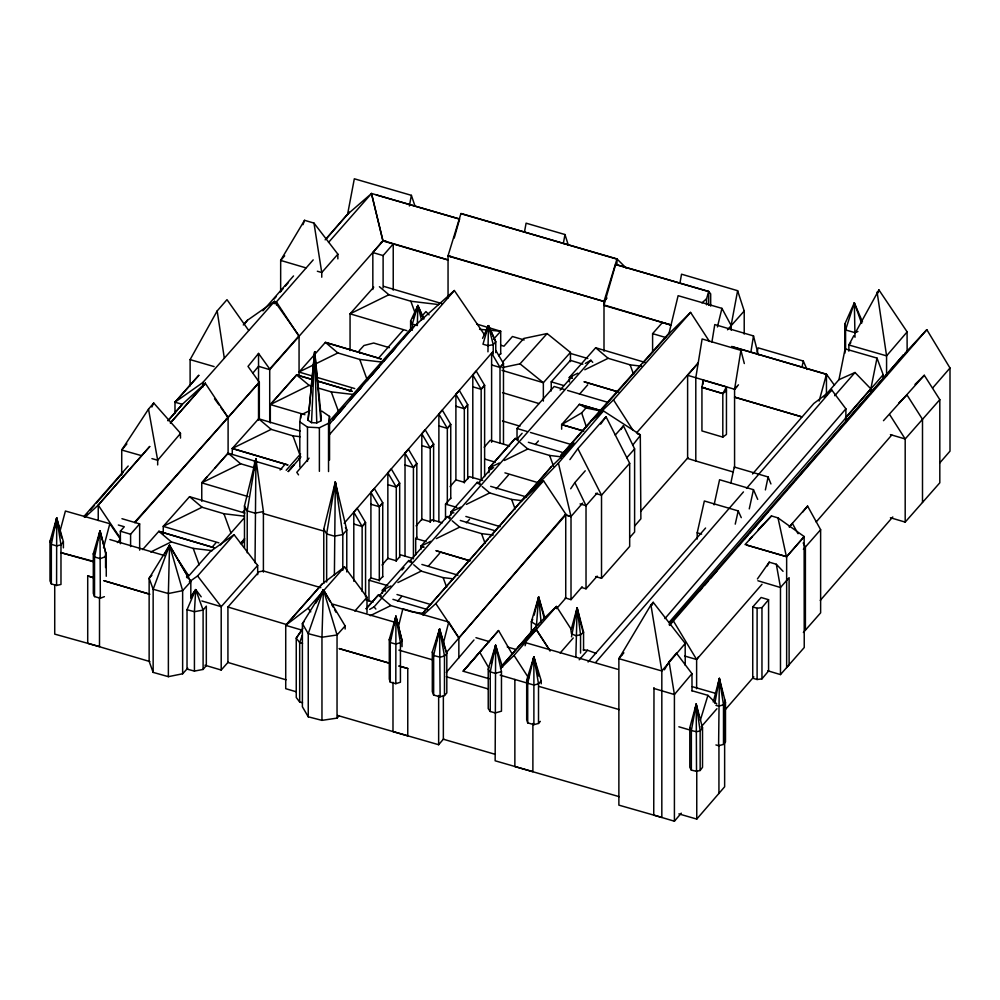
<?xml version="1.0" encoding="UTF-8"?>
<svg xmlns="http://www.w3.org/2000/svg" width="1000" height="1000" viewBox="0 0 1000 1000"><rect width="100%" height="100%" fill="white"/><g stroke="black" fill="none" stroke-linecap="round" stroke-linejoin="round"><path stroke-width="1.5" d="M165.1 553.488L169.55 545.237L168.375 593.538L168.375 676.663L182.638 673.775L187.763 668.15M538.562 600.062L538.638 597L544.95 618.237M345.138 629.038L345.138 625.95L323.387 589.7L321.962 637.238L321.962 720.362L337.038 718.112L339.062 715.85M314.288 364.162L314.7 351.788L321.3 417.875L320.863 420.938L316.775 422.9L311.537 422.65L308.075 420.288L314.688 351.788L320.863 420.938M254.325 469.762L254.662 460.825L254.85 465.35M335.062 487.175L335.175 484.188L335.3 487.212M854.188 305.763L854.312 302.812L862.475 321.85M311.537 422.65L314.7 351.8L316.775 422.9M544.138 617.975L538.65 597.013L536.287 627.925M299.812 467.025L299.812 421.85L300.8 414.988L309.887 410.538M328.537 471.562L328.537 423.275L329.538 416.413L321.825 411.125M308.075 420.288L314.688 351.788L315.175 361.112M734.575 467.8L734.575 389.275L740.9 350.35L702.113 338.975L695.8 377.725L695.8 460.988L733.088 471.962M750.913 351.95L753.487 335.925L714.775 324.562L711.925 342.038M575.95 615.05L577.125 607.812L583.562 632.225L583.562 650.5M726.45 390.875L722.812 393.575L701.938 387.375L703.138 380.163L726.45 386.925L726.45 434.425L722.812 437.113L701.938 430.925L701.938 387.325L705 387.812M254.05 469.625L255.912 459.012L256.675 462.025M334.762 485.075L335.288 482.05L346.775 530.037L346.775 571.925M718.012 685.875L719.338 678.45L725.487 702.337L725.487 741.912L723.5 744.412L718.6 745.738L715.925 744.938M714.85 703.475L719.338 678.462L722.987 695.1M679.912 283.25L681.538 274.2L737.625 290.7L744.212 311L744.212 334.087M524.438 232.188L526.087 223.175L564.975 234.537L568.4 245.387M563.337 243.562L564.975 234.537M737.625 290.7L731.213 324.9L731.213 330.238M326.175 238.95L347.6 214.237L354.325 178.787L411.388 195.338L414.975 206M409.363 205.975L411.388 195.338M695.037 709.963L696.2 704.1L702.525 727.712L702.525 767.288L700.15 770.475L696.525 771.312L691.35 770.138L689.8 767.275L689.8 727.688L696.2 704.112L698.9 716.287M669 622.525L870.812 389L877 358.088L845.1 348.862L838.962 379.675L823.863 396.962M394.1 625.125L395.913 616.263L402.038 640.562L402.038 646.65M106.263 576.25L106.263 554.938L100.025 530.763L94.537 557L94.537 596.587L100.325 598.225L104.4 596.663M54.212 529.712L56.688 517.975L63.4 541.763L63.4 547.85M730.888 482.85L734.225 467.013L768.112 476.962L770.938 483.95M765.387 489.925L768.112 476.962M98.1 539.688L100.013 530.75L106.263 554.938L104.4 557.075L100.325 558.638L94.537 557L93.3 553.787L100 530.75L100.05 533.812M532.3 663.988L533.875 656.75L541.225 680.738L541.225 683.787M714.087 504.862L719.575 479.738L753.462 489.675L757.712 499.387M757.113 352.312L758.088 347.837L803.312 361.037L807.013 369.462M749.262 508.888L753.462 489.675M802 367L803.312 361.037M445.05 648.812L439.613 629.062L433.65 655.487L433.65 695.075L440.125 696.787L444.475 695.55L446.812 692.975L446.812 653.388L439.613 629.062M697.2 539.038L697.2 532.812L704.35 501L738.213 510.925L741.275 517.65M735.238 524.138L738.213 510.925M540.325 721.363L538.513 723.438L533.888 724.638L527.712 722.862L527.712 683.275L533.875 656.762L538.7 676.137M244.475 547.863L244.475 505.975L255.912 459.025L256.55 462M491.25 663.238L492.35 658.737M493.075 655.75L495.637 645.263L502.6 667.375M717.425 326.962L721.938 308.363L678.125 295.688L668.888 333.862L690.588 312.4L709.488 341.525M323.775 583.4L323.775 529.113L335.288 482.062L338.025 495.462M534.15 615.2L538.625 597.013L541.175 623.025M398.425 626.65L402.863 608.837L448.75 622.038L458.85 637.913L458.85 657.938M443.45 642.8L448.75 622.038M436.163 642.312L439.588 629.062L444.475 655.962L444.475 695.55M713.25 702.038L719.338 678.45L723.5 704.825L723.5 744.412M103.513 547.7L109.838 523.7L65.412 511.025L59.8 532.013M819.1 401.087L826.45 374.387L731.688 346.45M454.212 238.062L459.562 219.088L371.463 193.45L382.95 240.9L372.837 252.55L372.837 289.5M538.625 597.013L531.35 621.763L531.35 633.938M706.562 304.825L706.562 298.775L708.688 291.625L615.65 264.363L604 304.962L671.062 325.037L604 305.413M525.1 645.725L525.988 642.788L617.65 669.275M700.325 720.263L707.925 695.35L691.65 690.65M878.05 292.8L878.925 289.925L907.075 331.788L907.15 352.137M448.05 297.987L448.05 255.725L460.975 213.463L616.95 259.125L604 301.462L604 351.225M527.712 722.862L526.688 719.737L526.688 680.15L533.875 656.762L538.513 683.85L538.513 723.438M490.25 711.475L490.25 671.888L495.637 645.275L501.463 671.6L501.463 711.175L495.288 712.925L490.25 711.475L488.225 708.612L488.225 669.025L495.637 645.263L497.775 654.287M433.65 695.075L432.312 691.612L432.312 652.025L439.575 629.062L440.125 696.787M330.125 601.7L323.45 589.7L308.25 633.675L308.25 716.8L321.962 720.362M302.987 224.675L304.538 220.312L313.975 223.088L337.837 254.125L337.863 258.888M302.3 635.3L299.675 642.625L299.675 702L302.525 702.75M190.825 598.575L190.825 581.638L169.55 545.237L153.15 589.263L153.15 672.387L168.375 676.663M413.15 318.137L417.863 305.512L423.438 318.612M652.087 605.188L653.188 602.288L685.163 643.337L685.238 665.362M485.075 334.175L488.45 325.65L495.763 341.812L495.763 352.612M203.1 669.438L203.1 610.062L206.325 606.138L206.325 665.525L203.1 669.438L194.425 671.087L187.025 669.1L187.025 609.725L195.7 589.612M844.887 353.188L844.887 323.888L854.3 302.825L845.575 329.938L845.575 349.988M151.875 407.038L153.713 403.013L180.413 433.175L180.512 438.088M482.575 338.338L488.45 325.662L495.763 341.812L493.225 344.663L487.95 345.65L482.975 344.212L488.45 325.662L493.225 344.663L493.225 353.913M410.613 330.25L410.613 320.988L417.863 305.512L421.525 320.163M420.9 549.3L420.913 546.163L430.737 541.35M382.425 593.275L382.475 590.125L408.725 560.538L411.712 561.425M488.975 472.725L489.012 468.062L515.275 438.425L518.263 439.312M569.4 382L569.438 377.312L595.662 347.75L644.975 362.388M163.238 534.025L163.275 526.287L202.05 507.25L223.938 513.737L244.35 516.188M207.025 476.912L201.762 482.85L201.762 501.25M312.5 376.05L299.062 372.062L325.387 342.375L381.087 358.9L325.387 342.375L337.875 352.95L359.762 359.438L381.637 362.062M767.337 565.962L769.212 562.163L776.312 564.263L783.05 571.312M653.988 687.7L653.737 815.088L674.412 821.213L681.263 813.162M853.838 335.637L848.863 344.975L848.863 351.175M855.238 333.013L878.925 289.925M722.812 437.113L722.812 393.575L726.45 386.925M190.113 385.913L190.113 359.625L217.175 310.925L226.988 299.662L248.575 330.288M316.025 602.925L323.387 589.7L337.038 634.975L337.038 718.112M664.4 669.812L669.087 661.762L676.438 653.125L691.963 673.675L692.025 690.825M532.725 619.412L531.35 621.763L536.287 624.888L538.812 624.712M304.538 220.312L280.675 260.3L280.65 291.6M650.925 604.925L618.875 658.675L618.875 805.138L661.825 817.425L661.825 670.962L650.925 604.925L653.188 602.288M191.65 596.237L195.7 589.6L190.725 596.75M151.9 575.3L149.137 578.237L153.15 589.263L168.375 593.538L182.638 590.65L190.825 581.638L169.488 545.275L149.137 578.237L149.137 661.363L153.15 672.387M323.375 589.712L302.387 623.638L302.387 706.762L308.25 716.8M302.262 629.637L296.25 638.112L296.25 697.487L299.675 702M153.713 403.013L148.512 409.125L121.737 449.925L121.713 474.975M302.863 628.275L296.25 638.112L299.675 642.625L302.525 643.375M570.688 488.775L574.875 482.587L585.237 470.812M620.938 429.513L623.45 425.8L634.612 448.888L634.612 532.025L629.7 537.562M696.625 688.75L696.625 659.5L698.375 656.925M757.412 578.95L769.212 562.163M569.888 459.625L577.863 448.612L606.013 416.725L629.675 463.3L629.675 546.425L601.525 578.312L595.612 576.575M600.7 424.062L606.013 416.725M702.525 727.712L700.15 730.9L700.15 770.475M63.4 541.763L60.975 544.862L60.975 584.45L56.588 585.475L51.337 583.913L50 580.887L50 541.3L56.688 517.987L61.712 537.9M725.487 702.337L723.5 704.825L718.6 706.15L715.925 705.35M269.713 421.987L269.713 369L258.538 353.425L248.012 366.413L259.325 382.25L259.325 419.2M789.4 526.975L792.337 523.387L798.037 533.7M802.688 512.062L807.588 506.087L820.625 529.7L820.625 612.85L803.363 632.463M415.688 554.9L415.688 538.513L416.812 537.15M186.513 576.912L188.15 574.95L177.9 559.513M304.175 621.5L302.387 623.638L308.25 633.675L321.962 637.238L337.038 634.975L345.138 625.95M761.963 678.863L761.963 607.612L768.575 599.712L761.112 597.487L752.738 606.95L752.738 678.213L757.1 679.5L761.963 678.863L768.575 670.962L768.575 599.712M252.8 373.15L258.538 366.312L269.713 369.637L382.95 240.938L371.463 193.45M368.963 601.075L368.963 580.212L370.913 577.9L379.312 580.337L382.738 576.413M353.8 581.263L353.8 512.225L357.163 508.25L365.562 522.562L365.562 596.788M126.888 443.925L121.713 450.025L141.2 455.562M51.575 539.438L50 541.3L51.337 544.325L51.337 583.913M180.512 433.413L157.675 460.25L157.675 464.925M446.312 672.412L473.975 639.987M678.863 813.9L696.762 819.075L724.638 786.787L724.638 699.7M405.025 556.25L405.025 453.175L408.413 449.212L416.812 463.488L416.812 537.737M421.825 519.85L421.825 433.787L425.213 429.812L433.612 444.125L433.612 521.475M396.275 561.35L396.275 487.125L399.675 483.162L391.275 468.9L387.85 472.8L387.85 558.9M413.425 558.688L413.425 467.463L416.812 463.488M430.225 522.325L430.225 448.1L433.612 444.125M464.325 482.912L464.325 408.688L467.725 404.725L459.325 390.462L455.9 394.363L455.9 480.462M446.737 652.113L565.737 514.038L543.525 480.775L521 501.35L421.925 614.175M392.987 682.3L392.987 731.562L438.65 744.712L443.7 738.8M621.8 655.25L618.875 658.675L661.825 670.962L685.163 643.525M622.013 655L623.862 652.825M117.4 542.587L120.375 539.1L109.838 523.7M484.2 447.25L490.175 440.288L509.538 445.938M838.962 379.675L855 372.5L870.812 388.825L845.438 417.75M298.988 458.825L300.863 456.712M336.25 415.863L332.863 419.8L344.65 406.488L332.863 419.762M349.688 400.225L361.625 386.912L358.225 390.825M387.85 484.675L396.275 487.125L399.675 483.188L399.675 557.413M405.025 465.025L413.425 467.463L416.812 463.512M421.825 445.625L430.225 448.1L433.612 444.162M455.9 406.238L464.325 408.688L467.725 404.75L467.725 478.975M382.062 565.025L387.85 558.3L396.275 560.763L399.675 556.825M450.075 486.625L455.9 479.862L464.325 482.325L469.4 476.625L482.725 480.475M501.275 666.675L537.625 624.712L556.45 606.425L571.087 629.138M850.825 342.713L848.863 344.975L886.575 355.863L907.075 331.975M561.112 458.387L561.112 455.3L573.9 442.887L563.438 454.938L551.438 466.587L521 501.737L558.413 463.088L603.475 410.95L640.3 434.787L640.875 518.825L634.8 525.85M565.125 597.925L571.013 599.65L571.013 516.525L582.6 503.125M632.712 445.138L640.3 435.513M512.188 654L498.562 630.538L463.2 671.237L489.113 678.737M571.013 599.65L582.15 586.763M664.925 618.587L845.888 408.837L831.775 390L813.8 403.475L752.537 473.988M870.812 389L883.188 374.688L877 358.088M699.65 590.962L701.688 588.6M704.75 585.05L707.812 581.512M710.875 577.975L716.988 570.887M738.413 546.075L740.45 543.713M744.538 538.987L747.588 535.45M749.638 533.088L767.987 511.825M778.188 500.012L780.238 497.65M784.312 492.925L787.375 489.375M789.412 487.013L793.487 482.287M795.537 479.925L820.013 451.575M823.075 448.038L827.15 443.312M829.188 440.95L903.65 354.725L669.125 624.6M274.137 298.988L276.188 296.637M280.262 291.925L283.325 288.4M285.363 286.038L288.425 282.512M288.263 471.562L300.538 457.4M329.175 424.338L414.075 326.4L454.338 290.512L484.45 334.7M309.075 458.162L296.8 472.325L298.525 474.862M329.538 434.538L454.338 290.512M344.162 523.288L492.6 351.975M416.075 525.875L421.825 519.25L430.225 521.725L431.9 519.812L442.375 522.762M563.987 456.125L561.112 455.3L591.2 420.613L603.475 410.95M695.8 460.988L687.613 458.438L687.613 375.3L698.138 363.162M481.987 649.513L463.2 671.225L498.562 630.538M501.275 666.637L537.625 624.712M500.538 668.462L514.025 655.4L536.362 629.612L550.163 650.975L536.275 629.587L556.45 606.425M588.088 661.988L705.575 528.038M595.825 662.25L743.45 491.912M746.488 488.4L831.775 390M804.137 536.538L804.237 647.525L786.65 667.537L786.65 556.7L804.137 536.538L778 517.888L771.462 515.95L759.4 528.462M701.213 726.838L716.925 708.713M84.262 517.075L87.325 513.55M90.4 510.025L94.488 505.325M96.525 502.975L123.1 472.425M168.05 420.725L182.362 404.275L205.3 383.263L228.1 417.537L228.1 454.487M325.15 239.838L349.4 212.175M383.113 287.887L383.113 255.562L393.225 243.938L393.225 290.125M402.688 339.225L411.087 329.738M366.838 380.625L378.663 367.238L366.838 380.625L370.262 376.712M383.762 361.112L395.562 347.762L392.163 351.675M411.125 329.8L414.075 326.413M290.35 469.137L293.775 465.2L288.175 471.463M445.513 519.012L445.513 504.113L450.75 498.075M565.737 514.975L458.85 637.925L449.625 624.188M556.575 608.65L565.737 598.112L565.737 514.038M560.15 653L573.25 637.95M669.538 625.413L926.825 329.7L950 368.025L950 451.15L939.788 462.9M684.6 656.012L696.625 659.5L762.013 584.275M816.162 521.987L891.762 435.012M932.638 388L950 368.025M724.212 710.9L753.838 676.812M820.25 600.413L892.788 516.962M451.112 256.55L448.05 256L604 301.462L606.987 298.038M687.613 375.3L734.575 389.275L737.1 386.375M734.575 389.275L738.462 384.812M541.225 680.738L538.513 683.85L533.888 685.05L500.188 675.15M834.712 395.725L855 372.5M262.925 310.85L293.525 275.938M130.6 546.587L130.6 534.237L139.65 523.9L121.962 518.7M447.325 504.137L447.325 428.363L450.75 424.45L442.325 410.138L438.888 414.038L438.888 521.788M379.312 580.925L379.312 506.7L382.738 502.788L374.338 488.5L370.913 492.4L370.913 578.488M353.8 524.038L362.137 526.475L365.562 522.562L362.137 526.45L362.137 591.425M561.65 429.2L561.65 424.588L579.375 404.338L600.662 410.55M583.8 431.075L561.65 424.588L581.65 412.887L585.962 407.975L601.975 411.275M84.262 516.1L128.2 466.012M168.05 420.588L182.362 404.275M313.2 259.887L276.4 301.887L299.062 336.425M328.525 242.425L371.463 193.562L347.6 214.237M98.238 520.5L98.238 505.1L149.713 446.525L98.238 505.1L84.95 517.288M337.863 254.213L321.75 272.538L321.75 277.225M481.163 480.513L481.163 389.237L484.625 385.337L476.225 371.05L472.8 374.95L472.8 478.05M379.363 595.725L383.462 591.038M401.95 570.013L404.012 567.675M409.137 561.838L422.488 546.638M448.162 517.438L452.275 512.75M477.95 483.55L492.325 467.188M516.975 439.137L522.112 433.3M560.112 390.062L572.438 376.037M369.7 609.388L374.062 606.912L590.875 360.238L592.725 362.337M397.55 601.213L401.662 596.525M428.387 566.112L439.7 553.25M466.425 522.837L469.513 519.325M496.25 488.913L508.587 474.875M535.312 444.462L538.4 440.95M579.525 394.162L587.75 384.812M423.113 615.163L435.788 603.575L543.525 480.775M579.188 659.775L587.537 650.263L596.163 653.388M786.65 556.7L746.35 544.963L786.65 556.7L804.137 536.8M284.675 255.837L280.65 260.413L305.9 267.863M120.375 543.725L120.375 531.188L124.288 526.75L118.325 525.013M211.938 547.375L216.062 542.675M242.913 512.188L244.975 509.85M280.087 469.975L285.25 464.113M349.263 391.413L351.325 389.062M378.175 358.575L402.95 330.438M220.438 544.95L244.075 518.112M286.2 470.262L300.587 453.925M329.363 421.25L411.55 327.912M421.825 316.238L425.938 311.575L429.113 314.887M241.438 544.175L244.537 540.65M370.913 504.275L379.312 506.7L382.738 502.788L382.738 577.013M296.175 691.762L285.725 688.675L285.725 625.288L322.125 584.05L344.562 566.925L367 597.3L367 612.737M423.875 547.112L420.9 546.225L447.188 516.562L450.175 517.45M668.888 333.338L591.2 420.613M422.013 614.125L488 539.3M490.062 536.962L551.438 466.587M592.612 419.988L613.488 399.862L690.588 312.4M636.5 432.938L698.288 362.837M597.2 493L586.025 505.675L586.025 588.8L581.562 587.487M640.612 511.4L687.987 457.65M586.025 588.8L597.2 576.125M789.275 526.862L807.588 506.087M883.475 420.688L924.3 375.288L939.812 399.663L939.812 482.8L905.188 522.1L890.425 517.737M803.363 549.338L820.625 529.725M939.812 399.663L905.188 438.975L905.188 522.1M780.475 674.587L789.112 664.762L789.112 577.675L780.475 587.5L780.475 674.587L767.775 670.788M174.988 412.975L174.988 402.2L198.787 375.288M243.287 324.975L247.425 320.288L274.613 301.225M269.713 369L299.062 335.825L274.613 301.337L202.763 382.587L174.988 402.2L182.3 404.3M187.138 577.812L210.438 551.438L234.062 534.675L257.675 565.413L257.675 574.675M189.312 581.825L197.587 575.962L234.062 534.675M257.675 565.413L221.2 606.7L221.2 670.037L204.963 665.225M286 679.812L227.925 662.438L227.925 607.013L257.675 573.325M221.2 670.037L228.3 662M302.15 630.2L285.725 625.337L322.125 584.05M285.725 625.288L308.1 608.2L344.562 566.925M354.85 611.062L367 597.3M517.025 439.425L517.025 428.5L554.15 386.488L564.587 389.575M491.962 469.012L488.975 468.125L515.275 438.425L518.275 440.962M569.4 377.388L572.325 378.25L569.4 377.4L577.825 373.2M615.25 435.062L623.45 425.8M626.763 457.762L634.612 448.888M629.675 463.3L601.525 495.188L601.525 578.312M134.875 522.737L259.325 382.25L134.875 521.987M373.762 287.137L350.062 313.825L350.062 350.6M270.325 422.95L270.325 404.562L296.6 374.913L312.8 379.637M296.6 374.988L313.113 379.762M214.925 468.013L228.1 453.162L281.837 469.137M142.637 549.575L158.85 531.312L213.088 547.413M218.925 542.875L163.238 526.362L189.562 496.675L244.825 513.062M241.688 542.125L244.65 538.787L240.475 543.5M480.213 483.25L477.225 482.362L450.925 512.025L450.925 515.1M652.6 352.113L652.6 333.638L662.475 322.512L671.188 325.087M561.112 455.3L590.5 422.188M591.2 421.4L641.038 365.25M643.1 362.925L669.613 333.05M727.5 329.8L744.212 311M174.988 402.2L198.787 375.412M244.325 324.175L247.425 320.288M304.9 414.712L270.325 404.562L296.688 374.888M232.275 454.588L232.275 448.462L258.637 418.787L300.35 431.15M500.012 443.2L500.012 367.388L503.475 363.488L495.812 350.487M472.8 386.825L481.163 389.275L484.625 385.337L484.625 476.575M551.237 390.975L551.237 381.838L570.438 360.337L582.875 364.2M758 530.037L762.987 524.438M493.488 339.312L500.7 331.25L476.788 324.087M498.638 355.712L500.7 353.413M502.713 362.025L523.812 338.45L547.125 333.562L570.438 352.413M502.025 367.638L520.025 363.85L547.125 333.562M745.025 544.587L771.462 515.95M904.675 353.612L926.825 329.7M390.887 637.8L389.288 639.487L389.288 679.075L390.275 682.15L395.8 683.675L400.425 682.225L400.425 642.638L395.925 616.275L389.288 639.487L390.275 642.562L390.275 682.15M915 384.425L924.3 375.288M898.725 403.062L906.988 394.95L922.5 419.325L922.5 502.45M517.6 647.95L536.275 629.587M517.6 647.812L536.362 629.612M94.812 552.337L93.3 553.787L93.3 593.375L94.537 596.587M701.963 302.863L706.562 298.775M225.775 419.6L228.1 417.537L220.85 407.475M274.125 303.725L276.4 301.775L276.4 304.962M380.55 242.925L382.95 240.938L386.012 241.163M585.363 363.413L590.875 360.238M270.325 404.562L309.163 385.387L311.95 386.2M438.775 304.587L410.838 301.238L388.888 294.738L350.062 313.825L406.887 330.662M299.1 371.975L313.25 365.037M315.912 363.725L337.875 352.95M232.288 448.45L288.012 464.988L232.275 448.462L271.15 429.375L292.962 435.838L300.25 436.712M201.8 482.775L240.588 463.75L254.262 467.8M150.75 551.987L171.337 541.888L193.212 548.375L212.175 550.65M584.812 369.762L608.138 358.312L630.125 364.837L641.775 366.238M489.012 468.062L499.312 463M504.462 460.462L527.8 449L549.6 455.45L561.275 456.85M460.775 507.125L450.925 512.025L453.913 512.913M466.388 504.375L489.7 492.925L511.637 499.425L521.838 500.65M436.35 538.6L459.675 527.137L481.562 533.638L493.225 535.037M385.412 591.1L382.425 590.212L390.887 585.988M397.887 582.55L421.2 571.1L443.137 577.612L453.338 578.837M370.262 615.688L390.838 605.575L412.725 612.075L422.925 613.3M299.812 421.85L307.488 427.113L319.387 427.738L328.537 423.275M857.925 331.525L855 332.65L845.575 329.938L844.887 323.888M501.463 671.6L495.288 673.337L490.25 671.888L488.225 669.025M247.225 552.8L247.225 510.925L255.912 459.038L263.4 511.587L255.037 513.138L247.225 510.925L244.475 505.975M257.825 572L263.4 570.975L320.825 587.638M169.488 545.237L169.613 548.188M752.738 606.95L757.1 608.237L761.963 607.612M488.975 468.125L493.638 467.75M382.425 590.212L385.538 589.963M583.3 649.912L587.537 650.263M479.55 329.288L487.113 329.988M490.125 330.262L500.7 331.25L500.7 354.225M317.512 387.837L331.262 391.875L353.1 394.45M93.537 561.35L60.7 552.587L93.537 561.812M187.025 609.725L194.425 611.7L203.1 610.062L195.725 589.612L194.425 611.7L194.425 671.087M637.612 434.025L640.3 434.787M151.925 458.612L157.675 460.25L148.512 409.125M615.65 264.6L708.688 291.4L710.675 293.875L710.675 306.112M692.2 686.637L715.875 693.425M398.888 650.138L432.762 659.887M460.975 213.688L616.95 258.9L626.538 268.412M376.262 194.938L459.562 218.988M445.513 504.113L456.875 507.4M415.688 538.513L426.062 541.525M368.963 580.212L387.825 585.675M365.975 599.9L373.263 602.013M538.713 686.338L619.225 709.587M678.863 726.787L690.8 730.263M619.225 796.675L514.862 766.538L514.862 679.45M731.688 346.65L826.45 374.2L834.488 385.275M601.55 410.8L579.375 404.338L585.962 407.975M438.888 425.913L447.325 428.363M190.113 359.625L214.112 366.6M263.212 513.513L324.363 531.263M400.112 554.725L413.175 558.538M333.025 604.225L399 623.45M446.325 676.75L487.9 688.863M407.762 668.562L398.8 665.962L407.762 668.462L407.762 735.863L337.575 715.45M495.325 754.362L443.35 739.225L443.35 695.975M448.05 255.725L604 301.462M382.95 240.938L448.05 259.95L382.95 240.6M372.837 252.55L383.113 255.562M734.575 397.2L801.838 416.875L734.575 397.075M524.188 339.95L512.425 336.512L503.963 346.188L501 345.312M570 353.312L587.775 358.5M561.663 424.575L582.913 430.8M697.2 532.812L701.625 534.1M565.125 514.8L571.013 516.525L558.413 463.088M109.887 539.55L164.55 555.588M890.425 434.613L905.188 438.975L889.675 414.6M317.35 271.238L321.75 272.538L313.975 223.088M491.613 364.95L500.012 367.425L503.475 363.488L503.475 443.9M567.575 390.45L607.85 402.35M318.663 381.375L352.038 391.213M595.612 493.438L601.525 495.188L577.863 448.612M580.075 503.913L586.025 505.675L574.875 482.587M87.713 575.975L93.637 577.725L87.713 575.875L87.713 643.275L149.887 661.562M104 580.763L149.887 594.263L104 580.688M652.6 333.638L665.662 337.5M383.862 286.4L442.125 303.675M618.7 392.05L584 381.737L616.938 391.525M551.237 381.838L563.837 385.575M389.363 347.675L373.688 343.025L363.95 345.513L359.188 350.725L360.05 353.25M517.025 428.5L527.463 431.6M530.45 432.475L570.712 444.387M316.5 377.238L354.75 388.575M528.362 442.3L564.513 453.05M317.6 381.1L352.038 391.325M485.025 459.137L495.288 462.175M504.913 472.85L539.025 482.95M490.662 486.35L526.512 496.987M465.863 516.462L500.213 526.65M460.312 520.462L494.988 530.737M435.825 550.662L470.163 560.862M248.075 496.587L201.762 482.85L228.1 453.162L240.588 463.75M421.887 564.45L458.013 575.163M397 594.525L430.225 604.388M381.337 595.9L378.35 595.025L366.175 608.725L378.35 595.025L390.838 605.575M392.938 599.35L427.625 609.625M214.112 547.737L158.85 531.312L171.337 541.888M653.737 688.413L674.412 694.538L691.963 673.675M475.95 637.675L489.363 641.637M507.225 646.912L516.163 649.55M201.838 600.962L221.2 606.7L197.587 575.962M502.025 370.35L543.35 382.713L570.438 352.425L570.438 361.613M502.525 392.663L538.975 403.562M502.438 420.95L519.975 426.188M757.887 580.75L780.475 587.5L776.312 564.263M420.9 546.213L423.8 547.075M436.887 550.975L468.363 560.325M120.375 531.188L130.6 534.237M701.938 387.325L722.812 393.575M565.288 514.8L571.013 516.525M227.925 607.013L286 624.388M520.025 363.85L543.35 382.713L543.35 401.1M296.6 374.913L309.163 385.387M379.4 286.712L388.888 294.738M520.288 442.65L527.8 449M258.637 418.787L271.15 429.375M408.725 560.538L411.725 563.075M595.662 347.75L608.138 358.312M477.225 482.362L480.213 484.9M482.212 486.587L489.7 492.925M447.188 516.562L450.188 519.1M452.188 520.8L459.675 527.137M413.713 564.763L421.2 571.1M189.562 496.675L202.05 507.25M707.925 695.35L716.787 703.95M374.062 606.912L375.875 609.05M195.738 589.6L201.2 596.8M308.1 608.2L310.788 611.85M204.575 384.988L202.763 382.488L202.763 387.2M214.525 398.725L219.05 404.975M435.788 603.575L448.762 622.9M98.238 505.125L120.375 538.237M514.025 655.4L528.7 678.112M613.488 399.862L633.062 430.375M673.5 621.125L696.625 659.5M323.775 529.113L326.65 533.938L326.65 582.025M455.9 394.363L464.325 408.688M438.888 414.038L447.325 428.338L450.75 424.45L450.75 498.675M387.85 472.8L396.275 487.125M500.012 367.388L491.613 353.075L491.613 442.262M421.825 433.787L430.225 448.1M405.025 453.175L413.425 467.463M370.913 492.4L379.312 506.675M472.8 374.95L481.163 389.237M353.8 512.225L362.137 526.45M479.75 652.275L488.925 668.088M345.412 527.65L346.775 530.037L342.8 534.587L334.4 536.15L326.65 533.938L335.288 482.075L342.8 534.587L342.8 570.275M331.613 604.362L333.1 607.025M334.575 609.688L336.062 612.35M410.613 320.988L412.325 324.075L412.325 330.25M803.162 542.975L805.4 547.025L805.4 630.15M721.938 308.363L731.213 325.625M689.8 727.688L691.35 730.562L691.35 770.138M582.225 629.513L583.562 632.225L580.55 634.8L575.85 635.688L571.5 633.775L570.95 630.487L577.125 607.812L581.888 628.075M417.887 305.512L423.938 319.012M445.438 650.225L446.812 653.388L444.475 655.962L440.125 657.212L433.65 655.487L432.312 652.025M331.262 391.875L338.338 411.075M630.125 364.837L633.612 374.45M549.6 455.45L553.612 466.438M511.637 499.425L515.125 509.038M410.838 301.238L415.337 313.587M481.562 533.638L485.062 543.25M443.137 577.612L446.637 587.212M359.762 359.438L366.75 378.663M292.962 435.838L299.962 455.062M223.938 513.737L230.925 532.962M193.212 548.375L199.213 564.862M861.65 323.387L854.338 302.838L855 337.275M581.65 412.887L586.475 427.175M526.688 680.15L527.712 683.275M169.55 545.275L182.638 590.65L182.638 673.775M740.9 350.35L744.312 363.537M401.287 637.638L402.038 640.562L400.425 642.638L395.8 644.087L390.275 642.562L395.913 616.275L400.925 636.213M753.487 335.925L758.312 354.775M778 517.888L786.3 556.138M669.087 661.762L674.412 694.538L674.412 821.213M217.175 310.925L224.325 358.237M877.1 292.05L886.575 355.863L886.575 376M577.6 614L577.137 607.812L571.5 636.812M488.612 328.562L488.462 325.65L487.95 351.825M315.487 367.325L315.65 370.438M533.975 659.775L533.888 656.75L533.888 724.638M396.025 619.325L395.925 616.263L395.8 683.675M719.45 683.062L719.35 678.438L718.6 745.738M335.375 485.075L335.312 482.05L334.4 574.938M256 462.038L255.938 459.012L255.037 562.775M100.013 530.763L100.325 598.225M56.725 521.038L56.7 517.975L51.337 544.325L56.588 545.9L60.975 544.862L56.712 517.987L56.588 585.475M495.662 648.275L495.65 645.263L495.15 760.788L532.888 771.688L532.888 723.475M696.225 707.2L696.213 704.1L691.35 730.562L696.525 731.725L700.15 730.9L696.213 704.112L696.525 771.312M439.6 629.062L439.613 632.062M883.188 374.688L883.188 379.35M870.812 388.825L870.812 393.663M845.888 408.837L845.888 422.537M826.45 374.2L826.45 395.375M757.1 608.237L757.1 679.5M718.938 745.275L718.938 793.475M708.688 291.4L708.688 305.375M703.138 380.163L703.138 384.075M696.762 770.863L696.762 819.075M616.95 258.9L616.95 265.238M580.55 653.075L580.55 634.8L577.137 607.825L575.85 657.013M438.65 695.45L438.65 744.712M329.538 416.413L329.538 460.025M319.387 427.738L319.387 471.337M307.488 427.113L307.488 461.388M300.8 414.988L300.8 418.1M299.062 335.825L299.062 376.65M263.4 511.587L263.4 572.1M258.538 353.425L258.538 420.2M188.15 574.95L188.15 578.013M139.65 523.9L139.65 550.138M105.575 552.325L105.575 567.55M99.5 597.337L99.5 646.6L54.725 634.125L54.725 584.862M417.875 305.525L417.325 325.55L412.325 324.075L417.863 305.525M205.3 383.237L170.3 423.088L205.3 383.263M752.212 536.525L749.525 539.55L752.212 536.525M389.85 663.275L339.075 648.562L389.85 663.35"/></g></svg>
